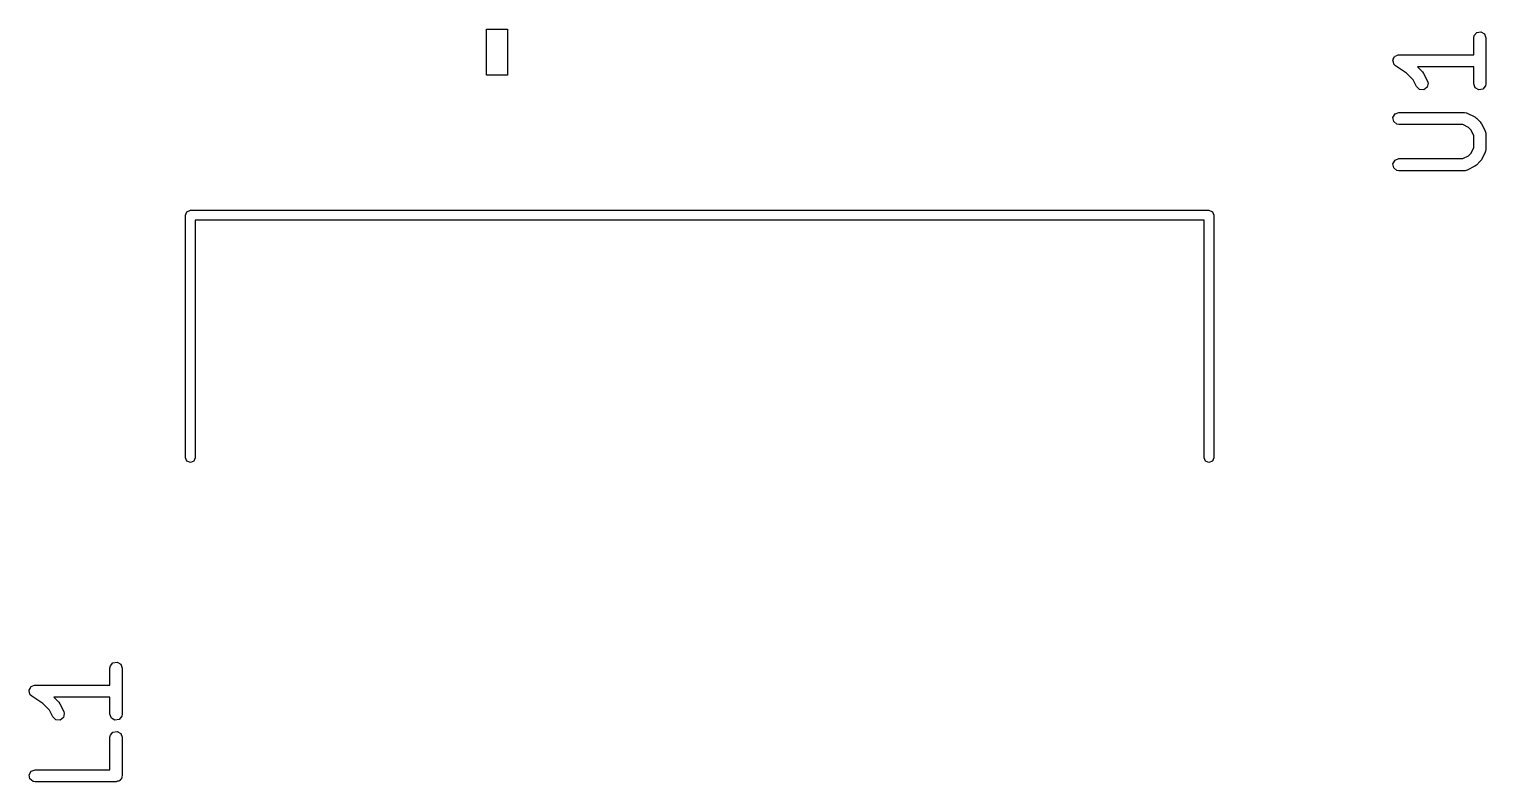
# Model space of a CAD drawing. Extents: x 44 to 148, y -85 to -25.
# Drawn here: x 44.03 to 62.05, y -58.99 to -49.68 of the extents above; entities that cross this region are included whole.
import ezdxf

# ---------------------------------------------------------------- set-up
doc = ezdxf.new("R2010")
doc.units = 0
doc.layers.add('BLACK', color=7, linetype='CONTINUOUS')

msp = doc.modelspace()

# ---------------------------------------------------------------- linework, layer by layer
at = {"layer": 'BLACK', "linetype": 'CONTINUOUS'}
for p, q in [((49.688475, -50.250315), (49.688475, -49.681351)), ((49.688475, -49.681351), (49.946395, -49.681351)), ((49.946395, -49.681351), (49.946395, -50.250315)), ((61.903142, -49.761624), (61.936119, -49.722324)), ((61.936119, -49.722324), (61.986643, -49.713415)), ((61.986643, -49.713415), (62.031072, -49.739067)), ((61.898619, -49.787276), (61.903142, -49.761624)), ((61.898619, -49.99799), (61.898619, -49.787276)), ((62.031072, -49.739067), (62.048619, -49.787276)), ((62.048619, -49.787276), (62.048619, -50.358704)), ((60.898774, -50.068163), (60.900506, -50.064213)), ((60.904887, -50.089054), (60.898774, -50.068163)), ((60.899758, -50.059966), (60.91064, -50.041117)), ((60.900506, -50.064213), (60.899758, -50.059966)), ((60.908667, -50.11049), (60.904887, -50.089054)), ((60.91064, -50.041117), (60.919387, -50.021183)), ((60.919387, -50.021183), (60.923254, -50.019271)), ((60.923254, -50.019271), (60.92541, -50.015537)), ((60.92541, -50.015537), (60.945863, -50.008092)), ((60.945863, -50.008092), (60.965376, -49.998445)), ((60.965376, -49.998445), (60.969565, -49.999465)), ((60.969565, -49.999465), (60.973619, -49.99799)), ((60.973619, -49.99799), (61.898619, -49.99799)), ((49.946395, -50.250315), (49.688475, -50.250315)), ((60.91197, -50.113262), (60.908667, -50.11049)), ((60.913182, -50.117401), (60.91197, -50.113262)), ((60.932016, -50.135394), (60.913182, -50.117401)), ((61.068694, -50.226512), (60.932016, -50.135394)), ((61.150075, -50.307893), (61.068694, -50.226512)), ((61.898619, -50.14799), (61.202304, -50.14799)), ((61.202304, -50.14799), (61.264747, -50.210433)), ((61.264747, -50.210433), (61.277609, -50.228801)), ((61.277609, -50.228801), (61.278796, -50.229925)), ((61.278796, -50.229925), (61.326415, -50.325163)), ((61.898619, -50.358704), (61.898619, -50.14799)), ((61.192251, -50.392245), (61.150075, -50.307893)), ((61.229505, -50.427517), (61.192251, -50.392245)), ((61.280715, -50.430592), (61.229505, -50.427517)), ((61.321921, -50.400028), (61.280715, -50.430592)), ((61.333841, -50.350129), (61.321921, -50.400028)), ((61.326415, -50.325163), (61.333841, -50.350129)), ((61.916166, -50.406913), (61.898619, -50.358704)), ((61.960595, -50.432565), (61.916166, -50.406913)), ((62.011119, -50.423656), (61.960595, -50.432565)), ((62.044096, -50.384356), (62.011119, -50.423656)), ((62.048619, -50.358704), (62.044096, -50.384356)), ((60.899758, -50.774252), (60.92541, -50.729823)), ((60.908667, -50.824776), (60.899758, -50.774252)), ((60.92541, -50.729823), (60.973619, -50.712276)), ((60.973619, -50.712276), (61.783142, -50.712276)), ((61.783142, -50.712276), (61.808794, -50.716799)), ((61.808794, -50.716799), (61.812229, -50.719681)), ((61.812229, -50.719681), (61.816683, -50.720194)), ((61.816683, -50.720194), (61.911921, -50.767813)), ((61.911921, -50.767813), (61.929929, -50.781169)), ((61.929929, -50.781169), (61.931412, -50.781861)), ((61.931412, -50.781861), (61.979032, -50.82948)), ((60.947967, -50.857753), (60.908667, -50.824776)), ((60.973619, -50.862276), (60.947967, -50.857753)), ((61.765437, -50.862276), (60.973619, -50.862276)), ((61.833953, -50.896534), (61.765437, -50.862276)), ((61.864361, -50.926941), (61.833953, -50.896534)), ((61.898619, -50.995457), (61.864361, -50.926941)), ((61.979032, -50.82948), (61.991894, -50.847848)), ((61.991894, -50.847848), (61.993082, -50.848973)), ((61.993082, -50.848973), (62.040701, -50.944211)), ((62.040701, -50.944211), (62.048127, -50.969177)), ((62.048127, -50.969177), (62.047085, -50.973538)), ((62.047085, -50.973538), (62.048619, -50.977752)), ((62.048619, -50.977752), (62.048619, -51.168228)), ((61.864361, -51.219038), (61.898619, -51.150523)), ((61.898619, -51.150523), (61.898619, -50.995457)), ((62.048619, -51.168228), (62.044096, -51.19388)), ((60.899758, -51.34568), (60.92541, -51.301251)), ((60.908667, -51.396204), (60.899758, -51.34568)), ((60.92541, -51.301251), (60.973619, -51.283704)), ((60.973619, -51.283704), (61.765437, -51.283704)), ((61.765437, -51.283704), (61.833953, -51.249445)), ((61.833953, -51.249445), (61.864361, -51.219038)), ((61.979032, -51.3165), (61.931412, -51.364119)), ((61.979722, -51.315018), (61.979032, -51.3165)), ((61.993082, -51.297007), (61.979722, -51.315018)), ((62.040701, -51.201769), (61.993082, -51.297007)), ((62.041213, -51.197315), (62.040701, -51.201769)), ((62.044096, -51.19388), (62.041213, -51.197315)), ((60.947967, -51.429181), (60.908667, -51.396204)), ((60.973619, -51.433704), (60.947967, -51.429181)), ((61.783142, -51.433704), (60.973619, -51.433704)), ((61.787355, -51.43217), (61.783142, -51.433704)), ((61.791716, -51.433212), (61.787355, -51.43217)), ((61.816683, -51.425786), (61.791716, -51.433212)), ((61.911921, -51.378167), (61.816683, -51.425786)), ((61.913046, -51.376978), (61.911921, -51.378167)), ((61.931412, -51.364119), (61.913046, -51.376978)), ((45.964, -51.982651), (45.981574, -51.940225)), ((45.964, -54.982651), (45.964, -51.982651)), ((45.981574, -51.940225), (46.024, -51.922651)), ((46.024, -51.922651), (58.624, -51.922651)), ((58.564, -52.042651), (46.084, -52.042651)), ((46.084, -52.042651), (46.084, -54.982651)), ((58.564, -54.982651), (58.564, -52.042651)), ((58.624, -51.922651), (58.666426, -51.940225)), ((58.666426, -51.940225), (58.684, -51.982651)), ((58.684, -51.982651), (58.684, -54.982651)), ((45.981574, -55.025077), (45.964, -54.982651)), ((46.024, -55.042651), (45.981574, -55.025077)), ((46.066426, -55.025077), (46.024, -55.042651)), ((46.084, -54.982651), (46.066426, -55.025077)), ((58.581574, -55.025077), (58.564, -54.982651)), ((58.624, -55.042651), (58.581574, -55.025077)), ((58.666426, -55.025077), (58.624, -55.042651)), ((58.684, -54.982651), (58.666426, -55.025077)), ((45.029819, -57.584523), (45.034342, -57.558871)), ((45.029819, -57.795237), (45.029819, -57.584523)), ((45.034342, -57.558871), (45.067319, -57.519571)), ((45.067319, -57.519571), (45.117843, -57.510662)), ((45.117843, -57.510662), (45.162272, -57.536314)), ((45.162272, -57.536314), (45.179819, -57.584523)), ((45.179819, -57.584523), (45.179819, -58.155951)), ((44.030958, -57.857213), (44.04184, -57.838364)), ((44.04184, -57.838364), (44.050587, -57.81843)), ((44.050587, -57.81843), (44.054454, -57.816518)), ((44.054454, -57.816518), (44.05661, -57.812784)), ((44.05661, -57.812784), (44.077063, -57.805339)), ((44.077063, -57.805339), (44.096576, -57.795692)), ((44.096576, -57.795692), (44.100765, -57.796712)), ((44.100765, -57.796712), (44.104819, -57.795237)), ((44.104819, -57.795237), (45.029819, -57.795237)), ((44.029974, -57.86541), (44.031706, -57.86146)), ((44.036087, -57.886301), (44.029974, -57.86541)), ((44.031706, -57.86146), (44.030958, -57.857213)), ((44.039867, -57.907737), (44.036087, -57.886301)), ((44.04317, -57.910509), (44.039867, -57.907737)), ((44.044382, -57.914648), (44.04317, -57.910509)), ((44.063216, -57.932641), (44.044382, -57.914648)), ((44.199894, -58.023759), (44.063216, -57.932641)), ((45.029819, -57.945237), (44.333504, -57.945237)), ((44.333504, -57.945237), (44.395947, -58.00768)), ((44.395947, -58.00768), (44.408809, -58.026048)), ((45.029819, -58.155951), (45.029819, -57.945237)), ((44.281275, -58.10514), (44.199894, -58.023759)), ((44.323451, -58.189492), (44.281275, -58.10514)), ((44.360705, -58.224764), (44.323451, -58.189492)), ((44.408809, -58.026048), (44.409996, -58.027172)), ((44.409996, -58.027172), (44.457615, -58.12241)), ((44.453121, -58.197275), (44.411915, -58.227839)), ((44.465041, -58.147376), (44.453121, -58.197275)), ((44.457615, -58.12241), (44.465041, -58.147376)), ((45.047366, -58.20416), (45.029819, -58.155951)), ((45.175296, -58.181603), (45.142319, -58.220903)), ((45.179819, -58.155951), (45.175296, -58.181603)), ((44.411915, -58.227839), (44.360705, -58.224764)), ((45.034342, -58.416014), (45.067319, -58.376714)), ((45.091795, -58.229812), (45.047366, -58.20416)), ((45.067319, -58.376714), (45.117843, -58.367805)), ((45.142319, -58.220903), (45.091795, -58.229812)), ((45.117843, -58.367805), (45.162272, -58.393457)), ((45.029819, -58.441666), (45.034342, -58.416014)), ((45.029819, -58.842856), (45.029819, -58.441666)), ((45.162272, -58.393457), (45.179819, -58.441666)), ((45.179819, -58.441666), (45.179819, -58.917856)), ((44.030958, -58.904832), (44.05661, -58.860403)), ((44.039867, -58.955356), (44.030958, -58.904832)), ((44.05661, -58.860403), (44.104819, -58.842856)), ((44.104819, -58.842856), (45.029819, -58.842856)), ((45.179819, -58.917856), (45.178101, -58.927597)), ((44.079167, -58.988333), (44.039867, -58.955356)), ((44.104819, -58.992856), (44.079167, -58.988333)), ((45.104819, -58.992856), (44.104819, -58.992856)), ((45.123127, -58.986192), (45.104819, -58.992856)), ((45.142319, -58.982808), (45.123127, -58.986192)), ((45.146669, -58.977623), (45.142319, -58.982808)), ((45.153028, -58.975309), (45.146669, -58.977623)), ((45.16277, -58.958435), (45.153028, -58.975309)), ((45.175296, -58.943508), (45.16277, -58.958435)), ((45.177013, -58.933765), (45.175296, -58.943508)), ((45.17868, -58.93088), (45.177013, -58.933765)), ((45.178101, -58.927597), (45.17868, -58.93088))]:
    msp.add_line(p, q, dxfattribs=at)

doc.saveas('drawing.dxf')
